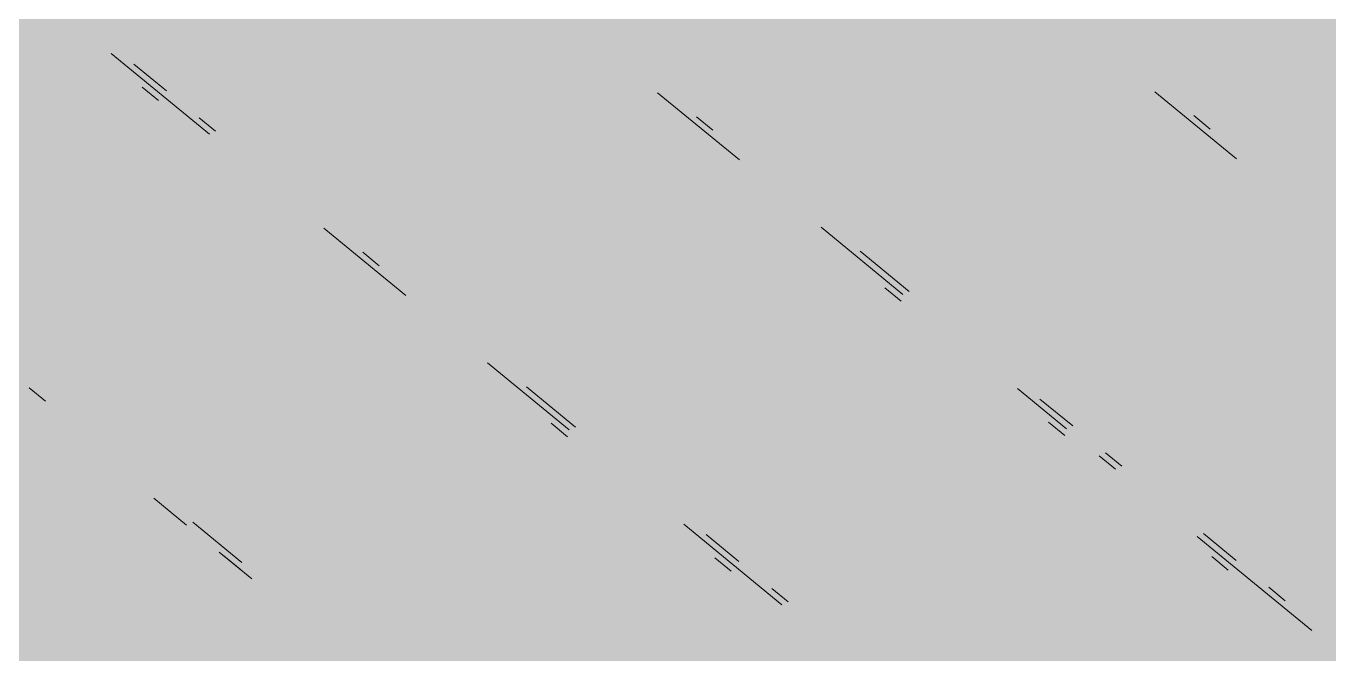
# Paper-space layout '03 3D Building and Roof' of a CAD drawing. Header units: millimetres. Extents: x 5 to 415, y 5 to 292.
# Drawn here: x 278.824 to 281.434, y 84.784 to 86.042 of the extents above; entities that cross this region are included whole.
import ezdxf

# ---------------------------------------------------------------- set-up
doc = ezdxf.new("R2010")
doc.units = ezdxf.units.MM
doc.layers.add('EXISTING', color=7, linetype='Continuous')
doc.layers.add('IMAGES', color=7, linetype='Continuous')

# ---------------------------------------------------------------- blocks, each defined once
blk = doc.blocks.new('SHEET_03')
at = {"layer": 'EXISTING', "color": 250, "lineweight": 9}
for p, q in [((278.9945, 85.9869), (279.1911, 85.8253)), ((279.1053, 85.9119), (279.0398, 85.9658)), ((279.0894, 85.8927), (279.0567, 85.9196)), ((280.0889, 85.9083), (280.2528, 85.7736)), ((281.085, 85.9104), (281.2489, 85.7758)), ((279.2036, 85.8311), (279.1708, 85.8581)), ((280.1997, 85.8333), (280.1669, 85.8603)), ((281.1958, 85.8355), (281.1631, 85.8624)), ((280.4166, 85.6389), (280.5804, 85.5043)), ((279.4205, 85.6367), (279.5843, 85.5021)), ((279.5312, 85.5618), (279.4985, 85.5887)), ((280.5929, 85.5101), (280.4946, 85.5909)), ((280.577, 85.4909), (280.5442, 85.5178)), ((279.7481, 85.3674), (279.9119, 85.2328)), ((278.8628, 85.2903), (278.83, 85.3172)), ((279.9244, 85.2386), (279.8261, 85.3194)), ((280.8097, 85.3157), (280.908, 85.2349)), ((280.9205, 85.2408), (280.855, 85.2947)), ((280.9046, 85.2215), (280.8719, 85.2485)), ((279.9085, 85.2193), (279.8758, 85.2463)), ((280.9735, 85.1811), (281.0063, 85.1541)), ((281.0188, 85.16), (280.986, 85.1869)), ((279.0796, 85.0959), (279.1451, 85.042)), ((279.2559, 84.9671), (279.1576, 85.0479)), ((280.1413, 85.0442), (280.3378, 84.8826)), ((280.252, 84.9693), (280.1865, 85.0232)), ((281.1701, 85.0195), (281.3995, 84.8309)), ((281.2481, 84.9715), (281.1826, 85.0253)), ((279.2107, 84.9882), (279.2762, 84.9343)), ((279.2525, 84.9537), (279.2198, 84.9806)), ((280.2362, 84.95), (280.2034, 84.9769)), ((281.2323, 84.9522), (281.1995, 84.9791)), ((280.3503, 84.8885), (280.3176, 84.9154)), ((281.3464, 84.8907), (281.3137, 84.9176))]:
    blk.add_line(p, q, dxfattribs=at)
at = {"layer": 'IMAGES', "color": 7}
for points in [[(278.7345, 85.9885), (278.8309, 85.9885), (278.7345, 86.0849), (278.8309, 86.0849)], [(278.8309, 85.9885), (278.9273, 85.9885), (278.8309, 86.0849), (278.9273, 86.0849)], [(278.9273, 85.9885), (279.0236, 85.9885), (278.9273, 86.0849), (279.0236, 86.0849)], [(279.0236, 85.9885), (279.12, 85.9885), (279.0236, 86.0849), (279.12, 86.0849)], [(279.12, 85.9885), (279.2164, 85.9885), (279.12, 86.0849), (279.2164, 86.0849)], [(279.2164, 85.9885), (279.6982, 85.9885), (279.2164, 86.0849), (279.6982, 86.0849)], [(279.6982, 85.9885), (279.7945, 85.9885), (279.6982, 86.0849), (279.7945, 86.0849)], [(279.7945, 85.9885), (279.8909, 85.9885), (279.7945, 86.0849), (279.8909, 86.0849)], [(279.8909, 85.9885), (279.9873, 85.9885), (279.8909, 86.0849), (279.9873, 86.0849)], [(279.9873, 85.9885), (280.0836, 85.9885), (279.9873, 86.0849), (280.0836, 86.0849)], [(280.0836, 85.9885), (280.6618, 85.9885), (280.0836, 86.0849), (280.6618, 86.0849)], [(280.6618, 85.9885), (280.7582, 85.9885), (280.6618, 86.0849), (280.7582, 86.0849)], [(280.7582, 85.9885), (280.8545, 85.9885), (280.7582, 86.0849), (280.8545, 86.0849)], [(280.8545, 85.9885), (281.0473, 85.9885), (280.8545, 86.0849), (281.0473, 86.0849)], [(281.0473, 85.9885), (281.1436, 85.9885), (281.0473, 86.0849), (281.1436, 86.0849)], [(281.1436, 85.9885), (281.7218, 85.9885), (281.1436, 86.0849), (281.7218, 86.0849)], [(278.7345, 85.8921), (278.8309, 85.8921), (278.7345, 85.9885), (278.8309, 85.9885)], [(278.8309, 85.8921), (278.9273, 85.8921), (278.8309, 85.9885), (278.9273, 85.9885)], [(278.9273, 85.8921), (279.0236, 85.8921), (278.9273, 85.9885), (279.0236, 85.9885)], [(279.0236, 85.8921), (279.12, 85.8921), (279.0236, 85.9885), (279.12, 85.9885)], [(279.12, 85.8921), (279.2164, 85.8921), (279.12, 85.9885), (279.2164, 85.9885)], [(279.2164, 85.8921), (279.3127, 85.8921), (279.2164, 85.9885), (279.3127, 85.9885)], [(279.3127, 85.8921), (279.8909, 85.8921), (279.3127, 85.9885), (279.8909, 85.9885)], [(279.8909, 85.8921), (279.9873, 85.8921), (279.8909, 85.9885), (279.9873, 85.9885)], [(279.9873, 85.8921), (280.18, 85.8921), (279.9873, 85.9885), (280.18, 85.9885)], [(280.18, 85.8921), (280.2764, 85.8921), (280.18, 85.9885), (280.2764, 85.9885)], [(280.2764, 85.8921), (280.7582, 85.8921), (280.2764, 85.9885), (280.7582, 85.9885)], [(280.7582, 85.8921), (280.8545, 85.8921), (280.7582, 85.9885), (280.8545, 85.9885)], [(280.8545, 85.8921), (280.9509, 85.8921), (280.8545, 85.9885), (280.9509, 85.9885)], [(280.9509, 85.8921), (281.1436, 85.8921), (280.9509, 85.9885), (281.1436, 85.9885)], [(281.1436, 85.8921), (281.24, 85.8921), (281.1436, 85.9885), (281.24, 85.9885)], [(281.24, 85.8921), (281.9145, 85.8921), (281.24, 85.9885), (281.9145, 85.9885)], [(278.7345, 85.7957), (278.8309, 85.7957), (278.7345, 85.8921), (278.8309, 85.8921)], [(278.8309, 85.7957), (278.9273, 85.7957), (278.8309, 85.8921), (278.9273, 85.8921)], [(278.9273, 85.7957), (279.0236, 85.7957), (278.9273, 85.8921), (279.0236, 85.8921)], [(279.0236, 85.7957), (279.12, 85.7957), (279.0236, 85.8921), (279.12, 85.8921)], [(279.12, 85.7957), (279.2164, 85.7957), (279.12, 85.8921), (279.2164, 85.8921)], [(279.2164, 85.7957), (279.3127, 85.7957), (279.2164, 85.8921), (279.3127, 85.8921)], [(279.3127, 85.7957), (279.4091, 85.7957), (279.3127, 85.8921), (279.4091, 85.8921)], [(279.4091, 85.7957), (279.5055, 85.7957), (279.4091, 85.8921), (279.5055, 85.8921)], [(279.5055, 85.7957), (279.8909, 85.7957), (279.5055, 85.8921), (279.8909, 85.8921)], [(279.8909, 85.7957), (279.9873, 85.7957), (279.8909, 85.8921), (279.9873, 85.8921)], [(279.9873, 85.7957), (280.0836, 85.7957), (279.9873, 85.8921), (280.0836, 85.8921)], [(280.0836, 85.7957), (280.2764, 85.7957), (280.0836, 85.8921), (280.2764, 85.8921)], [(280.2764, 85.7957), (280.3727, 85.7957), (280.2764, 85.8921), (280.3727, 85.8921)], [(280.3727, 85.7957), (280.4691, 85.7957), (280.3727, 85.8921), (280.4691, 85.8921)], [(280.4691, 85.7957), (280.9509, 85.7957), (280.4691, 85.8921), (280.9509, 85.8921)], [(280.9509, 85.7957), (281.0473, 85.7957), (280.9509, 85.8921), (281.0473, 85.8921)], [(281.0473, 85.7957), (281.1436, 85.7957), (281.0473, 85.8921), (281.1436, 85.8921)], [(281.1436, 85.7957), (281.24, 85.7957), (281.1436, 85.8921), (281.24, 85.8921)], [(281.24, 85.7957), (281.3364, 85.7957), (281.24, 85.8921), (281.3364, 85.8921)], [(281.3364, 85.7957), (281.4327, 85.7957), (281.3364, 85.8921), (281.4327, 85.8921)], [(281.4327, 85.7957), (281.9145, 85.7957), (281.4327, 85.8921), (281.9145, 85.8921)], [(278.7345, 85.6993), (278.8309, 85.6993), (278.7345, 85.7957), (278.8309, 85.7957)], [(278.8309, 85.6993), (278.9273, 85.6993), (278.8309, 85.7957), (278.9273, 85.7957)], [(278.9273, 85.6993), (279.0236, 85.6993), (278.9273, 85.7957), (279.0236, 85.7957)], [(279.0236, 85.6993), (279.12, 85.6993), (279.0236, 85.7957), (279.12, 85.7957)], [(279.12, 85.6993), (279.2164, 85.6993), (279.12, 85.7957), (279.2164, 85.7957)], [(279.2164, 85.6993), (279.3127, 85.6993), (279.2164, 85.7957), (279.3127, 85.7957)], [(279.3127, 85.6993), (279.4091, 85.6993), (279.3127, 85.7957), (279.4091, 85.7957)], [(279.4091, 85.6993), (279.5055, 85.6993), (279.4091, 85.7957), (279.5055, 85.7957)], [(279.5055, 85.6993), (280.0836, 85.6993), (279.5055, 85.7957), (280.0836, 85.7957)], [(280.0836, 85.6993), (280.18, 85.6993), (280.0836, 85.7957), (280.18, 85.7957)], [(280.18, 85.6993), (280.3727, 85.6993), (280.18, 85.7957), (280.3727, 85.7957)], [(280.3727, 85.6993), (280.4691, 85.6993), (280.3727, 85.7957), (280.4691, 85.7957)], [(280.4691, 85.6993), (280.5655, 85.6993), (280.4691, 85.7957), (280.5655, 85.7957)], [(280.5655, 85.6993), (281.0473, 85.6993), (280.5655, 85.7957), (281.0473, 85.7957)], [(281.0473, 85.6993), (281.1436, 85.6993), (281.0473, 85.7957), (281.1436, 85.7957)], [(281.1436, 85.6993), (281.3364, 85.6993), (281.1436, 85.7957), (281.3364, 85.7957)], [(281.3364, 85.6993), (281.4327, 85.6993), (281.3364, 85.7957), (281.4327, 85.7957)], [(281.4327, 85.6993), (281.5291, 85.6993), (281.4327, 85.7957), (281.5291, 85.7957)], [(278.7345, 85.5065), (278.8309, 85.5065), (278.7345, 85.6993), (278.8309, 85.6993)], [(278.8309, 85.6029), (278.9273, 85.6029), (278.8309, 85.6993), (278.9273, 85.6993)], [(278.9273, 85.6029), (279.0236, 85.6029), (278.9273, 85.6993), (279.0236, 85.6993)], [(279.0236, 85.6029), (279.12, 85.6029), (279.0236, 85.6993), (279.12, 85.6993)], [(279.12, 85.6029), (279.2164, 85.6029), (279.12, 85.6993), (279.2164, 85.6993)], [(279.2164, 85.6029), (279.4091, 85.6029), (279.2164, 85.6993), (279.4091, 85.6993)], [(279.4091, 85.6029), (279.5055, 85.6029), (279.4091, 85.6993), (279.5055, 85.6993)], [(279.5055, 85.6029), (279.6018, 85.6029), (279.5055, 85.6993), (279.6018, 85.6993)], [(279.6018, 85.6029), (279.6982, 85.6029), (279.6018, 85.6993), (279.6982, 85.6993)], [(279.6982, 85.6029), (280.18, 85.6029), (279.6982, 85.6993), (280.18, 85.6993)], [(280.18, 85.6029), (280.2764, 85.6029), (280.18, 85.6993), (280.2764, 85.6993)], [(280.2764, 85.6029), (280.3727, 85.6029), (280.2764, 85.6993), (280.3727, 85.6993)], [(280.3727, 85.6029), (280.5655, 85.6029), (280.3727, 85.6993), (280.5655, 85.6993)], [(280.5655, 85.6029), (280.6618, 85.6029), (280.5655, 85.6993), (280.6618, 85.6993)], [(280.6618, 85.6029), (281.1436, 85.6029), (280.6618, 85.6993), (281.1436, 85.6993)], [(281.1436, 85.6029), (281.24, 85.6029), (281.1436, 85.6993), (281.24, 85.6993)], [(281.24, 85.5065), (281.3364, 85.5065), (281.24, 85.6993), (281.3364, 85.6993)], [(281.3364, 85.6029), (281.4327, 85.6029), (281.3364, 85.6993), (281.4327, 85.6993)], [(281.4327, 85.6029), (281.5291, 85.6029), (281.4327, 85.6993), (281.5291, 85.6993)], [(278.8309, 85.5065), (278.9273, 85.5065), (278.8309, 85.6029), (278.9273, 85.6029)], [(278.9273, 85.5065), (279.0236, 85.5065), (278.9273, 85.6029), (279.0236, 85.6029)], [(279.0236, 85.5065), (279.12, 85.5065), (279.0236, 85.6029), (279.12, 85.6029)], [(279.12, 85.5065), (279.2164, 85.5065), (279.12, 85.6029), (279.2164, 85.6029)], [(279.2164, 85.5065), (279.3127, 85.5065), (279.2164, 85.6029), (279.3127, 85.6029)], [(279.3127, 85.5065), (279.4091, 85.5065), (279.3127, 85.6029), (279.4091, 85.6029)], [(279.4091, 85.5065), (279.5055, 85.5065), (279.4091, 85.6029), (279.5055, 85.6029)], [(279.5055, 85.5065), (279.6018, 85.5065), (279.5055, 85.6029), (279.6018, 85.6029)], [(279.6018, 85.5065), (279.6982, 85.5065), (279.6018, 85.6029), (279.6982, 85.6029)], [(279.6982, 85.5065), (279.7945, 85.5065), (279.6982, 85.6029), (279.7945, 85.6029)], [(279.7945, 85.5065), (280.2764, 85.5065), (279.7945, 85.6029), (280.2764, 85.6029)], [(280.2764, 85.5065), (280.3727, 85.5065), (280.2764, 85.6029), (280.3727, 85.6029)], [(280.3727, 85.5065), (280.4691, 85.5065), (280.3727, 85.6029), (280.4691, 85.6029)], [(280.4691, 85.5065), (280.6618, 85.5065), (280.4691, 85.6029), (280.6618, 85.6029)], [(280.6618, 85.5065), (280.7582, 85.5065), (280.6618, 85.6029), (280.7582, 85.6029)], [(280.7582, 85.5065), (281.24, 85.5065), (280.7582, 85.6029), (281.24, 85.6029)], [(281.3364, 85.5065), (281.4327, 85.5065), (281.3364, 85.6029), (281.4327, 85.6029)], [(281.4327, 85.5065), (281.5291, 85.5065), (281.4327, 85.6029), (281.5291, 85.6029)], [(278.7345, 85.4101), (278.8309, 85.4101), (278.7345, 85.5065), (278.8309, 85.5065)], [(278.8309, 85.4101), (278.9273, 85.4101), (278.8309, 85.5065), (278.9273, 85.5065)], [(278.9273, 85.4101), (279.0236, 85.4101), (278.9273, 85.5065), (279.0236, 85.5065)], [(279.0236, 85.4101), (279.12, 85.4101), (279.0236, 85.5065), (279.12, 85.5065)], [(279.12, 85.4101), (279.2164, 85.4101), (279.12, 85.5065), (279.2164, 85.5065)], [(279.2164, 85.4101), (279.3127, 85.4101), (279.2164, 85.5065), (279.3127, 85.5065)], [(279.3127, 85.4101), (279.4091, 85.4101), (279.3127, 85.5065), (279.4091, 85.5065)], [(279.4091, 85.4101), (279.5055, 85.4101), (279.4091, 85.5065), (279.5055, 85.5065)], [(279.5055, 85.4101), (279.6018, 85.4101), (279.5055, 85.5065), (279.6018, 85.5065)], [(279.6018, 85.4101), (279.7945, 85.4101), (279.6018, 85.5065), (279.7945, 85.5065)], [(279.7945, 85.4101), (279.8909, 85.4101), (279.7945, 85.5065), (279.8909, 85.5065)], [(279.8909, 85.4101), (280.3727, 85.4101), (279.8909, 85.5065), (280.3727, 85.5065)], [(280.3727, 85.4101), (280.4691, 85.4101), (280.3727, 85.5065), (280.4691, 85.5065)], [(280.4691, 85.4101), (280.5655, 85.4101), (280.4691, 85.5065), (280.5655, 85.5065)], [(280.5655, 85.4101), (280.7582, 85.4101), (280.5655, 85.5065), (280.7582, 85.5065)], [(280.7582, 85.4101), (280.8545, 85.4101), (280.7582, 85.5065), (280.8545, 85.5065)], [(280.8545, 85.4101), (281.3364, 85.4101), (280.8545, 85.5065), (281.3364, 85.5065)], [(281.3364, 85.4101), (281.5291, 85.4101), (281.3364, 85.5065), (281.5291, 85.5065)], [(278.7345, 85.3137), (278.8309, 85.3137), (278.7345, 85.4101), (278.8309, 85.4101)], [(278.8309, 85.3137), (278.9273, 85.3137), (278.8309, 85.4101), (278.9273, 85.4101)], [(278.9273, 85.3137), (279.0236, 85.3137), (278.9273, 85.4101), (279.0236, 85.4101)], [(279.0236, 85.3137), (279.12, 85.3137), (279.0236, 85.4101), (279.12, 85.4101)], [(279.12, 85.3137), (279.2164, 85.3137), (279.12, 85.4101), (279.2164, 85.4101)], [(279.2164, 85.3137), (279.3127, 85.3137), (279.2164, 85.4101), (279.3127, 85.4101)], [(279.3127, 85.3137), (279.4091, 85.3137), (279.3127, 85.4101), (279.4091, 85.4101)], [(279.4091, 85.3137), (279.5055, 85.3137), (279.4091, 85.4101), (279.5055, 85.4101)], [(279.5055, 85.2173), (279.6018, 85.2173), (279.5055, 85.4101), (279.6018, 85.4101)], [(279.6018, 85.3137), (279.6982, 85.3137), (279.6018, 85.4101), (279.6982, 85.4101)], [(279.6982, 85.3137), (279.7945, 85.3137), (279.6982, 85.4101), (279.7945, 85.4101)], [(279.7945, 85.3137), (279.8909, 85.3137), (279.7945, 85.4101), (279.8909, 85.4101)], [(279.8909, 85.3137), (279.9873, 85.3137), (279.8909, 85.4101), (279.9873, 85.4101)], [(279.9873, 85.3137), (280.4691, 85.3137), (279.9873, 85.4101), (280.4691, 85.4101)], [(280.4691, 85.3137), (280.5655, 85.3137), (280.4691, 85.4101), (280.5655, 85.4101)], [(280.5655, 85.3137), (280.6618, 85.3137), (280.5655, 85.4101), (280.6618, 85.4101)], [(280.6618, 85.3137), (280.8545, 85.3137), (280.6618, 85.4101), (280.8545, 85.4101)], [(280.8545, 85.3137), (280.9509, 85.3137), (280.8545, 85.4101), (280.9509, 85.4101)], [(280.9509, 85.3137), (281.0473, 85.3137), (280.9509, 85.4101), (281.0473, 85.4101)], [(281.0473, 85.3137), (281.5291, 85.3137), (281.0473, 85.4101), (281.5291, 85.4101)], [(278.7345, 85.2173), (278.9273, 85.2173), (278.7345, 85.3137), (278.9273, 85.3137)], [(278.9273, 85.2173), (279.0236, 85.2173), (278.9273, 85.3137), (279.0236, 85.3137)], [(279.0236, 85.2173), (279.12, 85.2173), (279.0236, 85.3137), (279.12, 85.3137)], [(279.12, 85.2173), (279.2164, 85.2173), (279.12, 85.3137), (279.2164, 85.3137)], [(279.2164, 85.2173), (279.3127, 85.2173), (279.2164, 85.3137), (279.3127, 85.3137)], [(279.3127, 85.2173), (279.4091, 85.2173), (279.3127, 85.3137), (279.4091, 85.3137)], [(279.4091, 85.2173), (279.5055, 85.2173), (279.4091, 85.3137), (279.5055, 85.3137)], [(279.6018, 85.2173), (279.6982, 85.2173), (279.6018, 85.3137), (279.6982, 85.3137)], [(279.6982, 85.2173), (279.7945, 85.2173), (279.6982, 85.3137), (279.7945, 85.3137)], [(279.7945, 85.2173), (279.8909, 85.2173), (279.7945, 85.3137), (279.8909, 85.3137)], [(279.8909, 85.2173), (279.9873, 85.2173), (279.8909, 85.3137), (279.9873, 85.3137)], [(279.9873, 85.2173), (280.0836, 85.2173), (279.9873, 85.3137), (280.0836, 85.3137)], [(280.0836, 85.2173), (280.6618, 85.2173), (280.0836, 85.3137), (280.6618, 85.3137)], [(280.6618, 85.2173), (280.7582, 85.2173), (280.6618, 85.3137), (280.7582, 85.3137)], [(280.7582, 85.2173), (280.8545, 85.2173), (280.7582, 85.3137), (280.8545, 85.3137)], [(280.8545, 85.2173), (280.9509, 85.2173), (280.8545, 85.3137), (280.9509, 85.3137)], [(280.9509, 85.2173), (281.0473, 85.2173), (280.9509, 85.3137), (281.0473, 85.3137)], [(281.0473, 85.2173), (281.1436, 85.2173), (281.0473, 85.3137), (281.1436, 85.3137)], [(281.1436, 85.2173), (281.6255, 85.2173), (281.1436, 85.3137), (281.6255, 85.3137)], [(278.7345, 85.1208), (278.8309, 85.1208), (278.7345, 85.2173), (278.8309, 85.2173)], [(278.8309, 85.1208), (278.9273, 85.1208), (278.8309, 85.2173), (278.9273, 85.2173)], [(278.9273, 85.1208), (279.0236, 85.1208), (278.9273, 85.2173), (279.0236, 85.2173)], [(279.0236, 85.1208), (279.12, 85.1208), (279.0236, 85.2173), (279.12, 85.2173)], [(279.12, 85.1208), (279.2164, 85.1208), (279.12, 85.2173), (279.2164, 85.2173)], [(279.2164, 85.1208), (279.4091, 85.1208), (279.2164, 85.2173), (279.4091, 85.2173)], [(279.4091, 85.1208), (279.5055, 85.1208), (279.4091, 85.2173), (279.5055, 85.2173)], [(279.5055, 85.1208), (279.6018, 85.1208), (279.5055, 85.2173), (279.6018, 85.2173)], [(279.6018, 85.1208), (279.6982, 85.1208), (279.6018, 85.2173), (279.6982, 85.2173)], [(279.6982, 85.1208), (279.7945, 85.1208), (279.6982, 85.2173), (279.7945, 85.2173)], [(279.7945, 85.1208), (279.8909, 85.1208), (279.7945, 85.2173), (279.8909, 85.2173)], [(279.8909, 85.1208), (279.9873, 85.1208), (279.8909, 85.2173), (279.9873, 85.2173)], [(279.9873, 85.1208), (280.0836, 85.1208), (279.9873, 85.2173), (280.0836, 85.2173)], [(280.0836, 85.1208), (280.18, 85.1208), (280.0836, 85.2173), (280.18, 85.2173)], [(280.18, 85.1208), (280.2764, 85.1208), (280.18, 85.2173), (280.2764, 85.2173)], [(280.2764, 85.1208), (280.7582, 85.1208), (280.2764, 85.2173), (280.7582, 85.2173)], [(280.7582, 85.1208), (280.8545, 85.1208), (280.7582, 85.2173), (280.8545, 85.2173)], [(280.8545, 85.1208), (280.9509, 85.1208), (280.8545, 85.2173), (280.9509, 85.2173)], [(280.9509, 85.1208), (281.0473, 85.1208), (280.9509, 85.2173), (281.0473, 85.2173)], [(281.0473, 85.1208), (281.1436, 85.1208), (281.0473, 85.2173), (281.1436, 85.2173)], [(281.1436, 85.1208), (281.24, 85.1208), (281.1436, 85.2173), (281.24, 85.2173)], [(281.24, 85.1208), (281.7218, 85.1208), (281.24, 85.2173), (281.7218, 85.2173)], [(278.4455, 85.0244), (278.8309, 85.0244), (278.4455, 85.1208), (278.8309, 85.1208)], [(278.8309, 85.0244), (278.9273, 85.0244), (278.8309, 85.1208), (278.9273, 85.1208)], [(278.9273, 85.0244), (279.0236, 85.0244), (278.9273, 85.1208), (279.0236, 85.1208)], [(279.0236, 85.0244), (279.2164, 85.0244), (279.0236, 85.1208), (279.2164, 85.1208)], [(279.2164, 85.0244), (279.3127, 85.0244), (279.2164, 85.1208), (279.3127, 85.1208)], [(279.3127, 85.0244), (279.5055, 85.0244), (279.3127, 85.1208), (279.5055, 85.1208)], [(279.5055, 85.0244), (279.6018, 85.0244), (279.5055, 85.1208), (279.6018, 85.1208)], [(279.6018, 85.0244), (279.6982, 85.0244), (279.6018, 85.1208), (279.6982, 85.1208)], [(279.6982, 85.0244), (279.7945, 85.0244), (279.6982, 85.1208), (279.7945, 85.1208)], [(279.7945, 85.0244), (279.8909, 85.0244), (279.7945, 85.1208), (279.8909, 85.1208)], [(279.8909, 85.0244), (279.9873, 85.0244), (279.8909, 85.1208), (279.9873, 85.1208)], [(279.9873, 85.0244), (280.0836, 85.0244), (279.9873, 85.1208), (280.0836, 85.1208)], [(280.0836, 85.0244), (280.18, 85.0244), (280.0836, 85.1208), (280.18, 85.1208)], [(280.18, 85.0244), (280.2764, 85.0244), (280.18, 85.1208), (280.2764, 85.1208)], [(280.2764, 85.0244), (280.3727, 85.0244), (280.2764, 85.1208), (280.3727, 85.1208)], [(280.3727, 85.0244), (280.8545, 85.0244), (280.3727, 85.1208), (280.8545, 85.1208)], [(280.8545, 85.0244), (280.9509, 85.0244), (280.8545, 85.1208), (280.9509, 85.1208)], [(280.9509, 85.0244), (281.0473, 85.0244), (280.9509, 85.1208), (281.0473, 85.1208)], [(281.0473, 85.0244), (281.1436, 85.0244), (281.0473, 85.1208), (281.1436, 85.1208)], [(281.1436, 85.0244), (281.24, 85.0244), (281.1436, 85.1208), (281.24, 85.1208)], [(281.24, 85.0244), (281.3364, 85.0244), (281.24, 85.1208), (281.3364, 85.1208)], [(281.3364, 85.0244), (281.8182, 85.0244), (281.3364, 85.1208), (281.8182, 85.1208)], [(278.5418, 84.928), (279.0236, 84.928), (278.5418, 85.0244), (279.0236, 85.0244)], [(279.0236, 84.928), (279.12, 84.928), (279.0236, 85.0244), (279.12, 85.0244)], [(279.12, 84.928), (279.3127, 84.928), (279.12, 85.0244), (279.3127, 85.0244)], [(279.3127, 84.928), (279.6982, 84.928), (279.3127, 85.0244), (279.6982, 85.0244)], [(279.6982, 84.928), (279.7945, 84.928), (279.6982, 85.0244), (279.7945, 85.0244)], [(279.7945, 84.928), (279.8909, 84.928), (279.7945, 85.0244), (279.8909, 85.0244)], [(279.8909, 84.928), (279.9873, 84.928), (279.8909, 85.0244), (279.9873, 85.0244)], [(279.9873, 84.928), (280.0836, 84.928), (279.9873, 85.0244), (280.0836, 85.0244)], [(280.0836, 84.928), (280.18, 84.928), (280.0836, 85.0244), (280.18, 85.0244)], [(280.18, 84.928), (280.2764, 84.928), (280.18, 85.0244), (280.2764, 85.0244)], [(280.2764, 84.928), (280.3727, 84.928), (280.2764, 85.0244), (280.3727, 85.0244)], [(280.3727, 84.928), (280.4691, 84.928), (280.3727, 85.0244), (280.4691, 85.0244)], [(280.4691, 84.928), (281.0473, 84.928), (280.4691, 85.0244), (281.0473, 85.0244)], [(281.0473, 84.928), (281.1436, 84.928), (281.0473, 85.0244), (281.1436, 85.0244)], [(281.1436, 84.928), (281.24, 84.928), (281.1436, 85.0244), (281.24, 85.0244)], [(281.24, 84.928), (281.3364, 84.928), (281.24, 85.0244), (281.3364, 85.0244)], [(281.3364, 84.928), (282.0109, 84.928), (281.3364, 85.0244), (282.0109, 85.0244)], [(278.6382, 84.8316), (279.2164, 84.8316), (278.6382, 84.928), (279.2164, 84.928)], [(279.2164, 84.8316), (279.3127, 84.8316), (279.2164, 84.928), (279.3127, 84.928)], [(279.3127, 84.8316), (279.4091, 84.8316), (279.3127, 84.928), (279.4091, 84.928)], [(279.4091, 84.8316), (279.5055, 84.8316), (279.4091, 84.928), (279.5055, 84.928)], [(279.5055, 84.8316), (279.6018, 84.8316), (279.5055, 84.928), (279.6018, 84.928)], [(279.6018, 84.8316), (279.6982, 84.8316), (279.6018, 84.928), (279.6982, 84.928)], [(279.6982, 84.8316), (279.7945, 84.8316), (279.6982, 84.928), (279.7945, 84.928)], [(279.7945, 84.8316), (279.8909, 84.8316), (279.7945, 84.928), (279.8909, 84.928)], [(279.8909, 84.8316), (279.9873, 84.8316), (279.8909, 84.928), (279.9873, 84.928)], [(279.9873, 84.8316), (280.0836, 84.8316), (279.9873, 84.928), (280.0836, 84.928)], [(280.0836, 84.8316), (280.18, 84.8316), (280.0836, 84.928), (280.18, 84.928)], [(280.18, 84.8316), (280.2764, 84.8316), (280.18, 84.928), (280.2764, 84.928)], [(280.2764, 84.8316), (280.3727, 84.8316), (280.2764, 84.928), (280.3727, 84.928)], [(280.3727, 84.7352), (280.4691, 84.7352), (280.3727, 84.928), (280.4691, 84.928)], [(280.4691, 84.8316), (280.5655, 84.8316), (280.4691, 84.928), (280.5655, 84.928)], [(280.5655, 84.8316), (280.6618, 84.8316), (280.5655, 84.928), (280.6618, 84.928)], [(280.6618, 84.8316), (281.0473, 84.8316), (280.6618, 84.928), (281.0473, 84.928)], [(281.0473, 84.8316), (281.24, 84.8316), (281.0473, 84.928), (281.24, 84.928)], [(281.24, 84.8316), (281.4327, 84.8316), (281.24, 84.928), (281.4327, 84.928)], [(281.4327, 84.8316), (281.5291, 84.8316), (281.4327, 84.928), (281.5291, 84.928)], [(278.6382, 84.7352), (278.8309, 84.7352), (278.6382, 84.8316), (278.8309, 84.8316)], [(278.8309, 84.7352), (279.2164, 84.7352), (278.8309, 84.8316), (279.2164, 84.8316)], [(279.2164, 84.7352), (279.3127, 84.7352), (279.2164, 84.8316), (279.3127, 84.8316)], [(279.3127, 84.7352), (279.4091, 84.7352), (279.3127, 84.8316), (279.4091, 84.8316)], [(279.4091, 84.7352), (279.6018, 84.7352), (279.4091, 84.8316), (279.6018, 84.8316)], [(279.6018, 84.7352), (279.6982, 84.7352), (279.6018, 84.8316), (279.6982, 84.8316)], [(279.6982, 84.7352), (279.8909, 84.7352), (279.6982, 84.8316), (279.8909, 84.8316)], [(279.8909, 84.7352), (279.9873, 84.7352), (279.8909, 84.8316), (279.9873, 84.8316)], [(279.9873, 84.7352), (280.0836, 84.7352), (279.9873, 84.8316), (280.0836, 84.8316)], [(280.0836, 84.7352), (280.18, 84.7352), (280.0836, 84.8316), (280.18, 84.8316)], [(280.18, 84.7352), (280.2764, 84.7352), (280.18, 84.8316), (280.2764, 84.8316)], [(280.2764, 84.7352), (280.3727, 84.7352), (280.2764, 84.8316), (280.3727, 84.8316)], [(280.4691, 84.7352), (280.5655, 84.7352), (280.4691, 84.8316), (280.5655, 84.8316)], [(280.5655, 84.7352), (280.6618, 84.7352), (280.5655, 84.8316), (280.6618, 84.8316)], [(280.6618, 84.7352), (280.7582, 84.7352), (280.6618, 84.8316), (280.7582, 84.8316)], [(280.7582, 84.7352), (281.3364, 84.7352), (280.7582, 84.8316), (281.3364, 84.8316)], [(281.3364, 84.7352), (281.6255, 84.7352), (281.3364, 84.8316), (281.6255, 84.8316)]]:
    blk.add_solid(points, dxfattribs=at)

psp = doc.layouts.new('03 3D Building and Roof')

# ---------------------------------------------------------------- block references
psp.add_blockref('SHEET_03', (0, 0))

doc.saveas('drawing.dxf')
